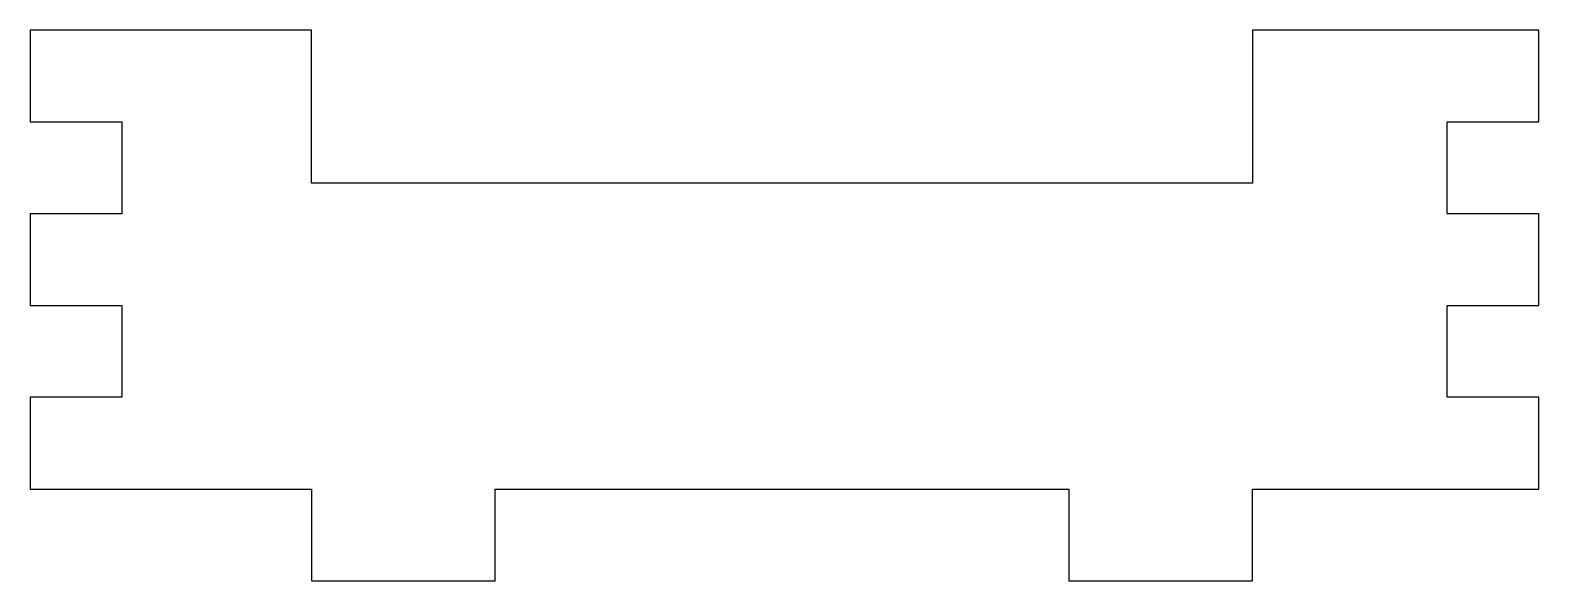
# Model space of a CAD drawing. Header units: millimetres. Extents: x -49.4 to -0.1, y -17.9 to 0.1.
import ezdxf

# ---------------------------------------------------------------- set-up
doc = ezdxf.new("R2010")
doc.units = ezdxf.units.MM
doc.layers.get('0').update_dxf_attribs({"linetype": 'CONTINUOUS'})

msp = doc.modelspace()

# ---------------------------------------------------------------- linework, layer by layer
msp.add_lwpolyline([(-40.207, -4.934), (-40.207, 0.066), (-49.405, 0.066), (-49.405, -2.934), (-46.405, -2.934), (-46.405, -5.934), (-49.405, -5.934), (-49.405, -8.934), (-46.405, -8.934), (-46.405, -11.934), (-49.405, -11.934), (-49.405, -14.934), (-40.207, -14.934), (-40.207, -17.934), (-34.207, -17.934), (-34.207, -14.934), (-15.45, -14.934), (-15.45, -17.934), (-9.45, -17.934), (-9.45, -14.934), (-0.091, -14.934), (-0.091, -11.934), (-3.091, -11.934), (-3.091, -8.934), (-0.091, -8.934), (-0.091, -5.934), (-3.091, -5.934), (-3.091, -2.934), (-0.091, -2.934), (-0.091, 0.066), (-9.45, 0.066), (-9.45, -4.934)], close=True)

doc.saveas('drawing.dxf')
